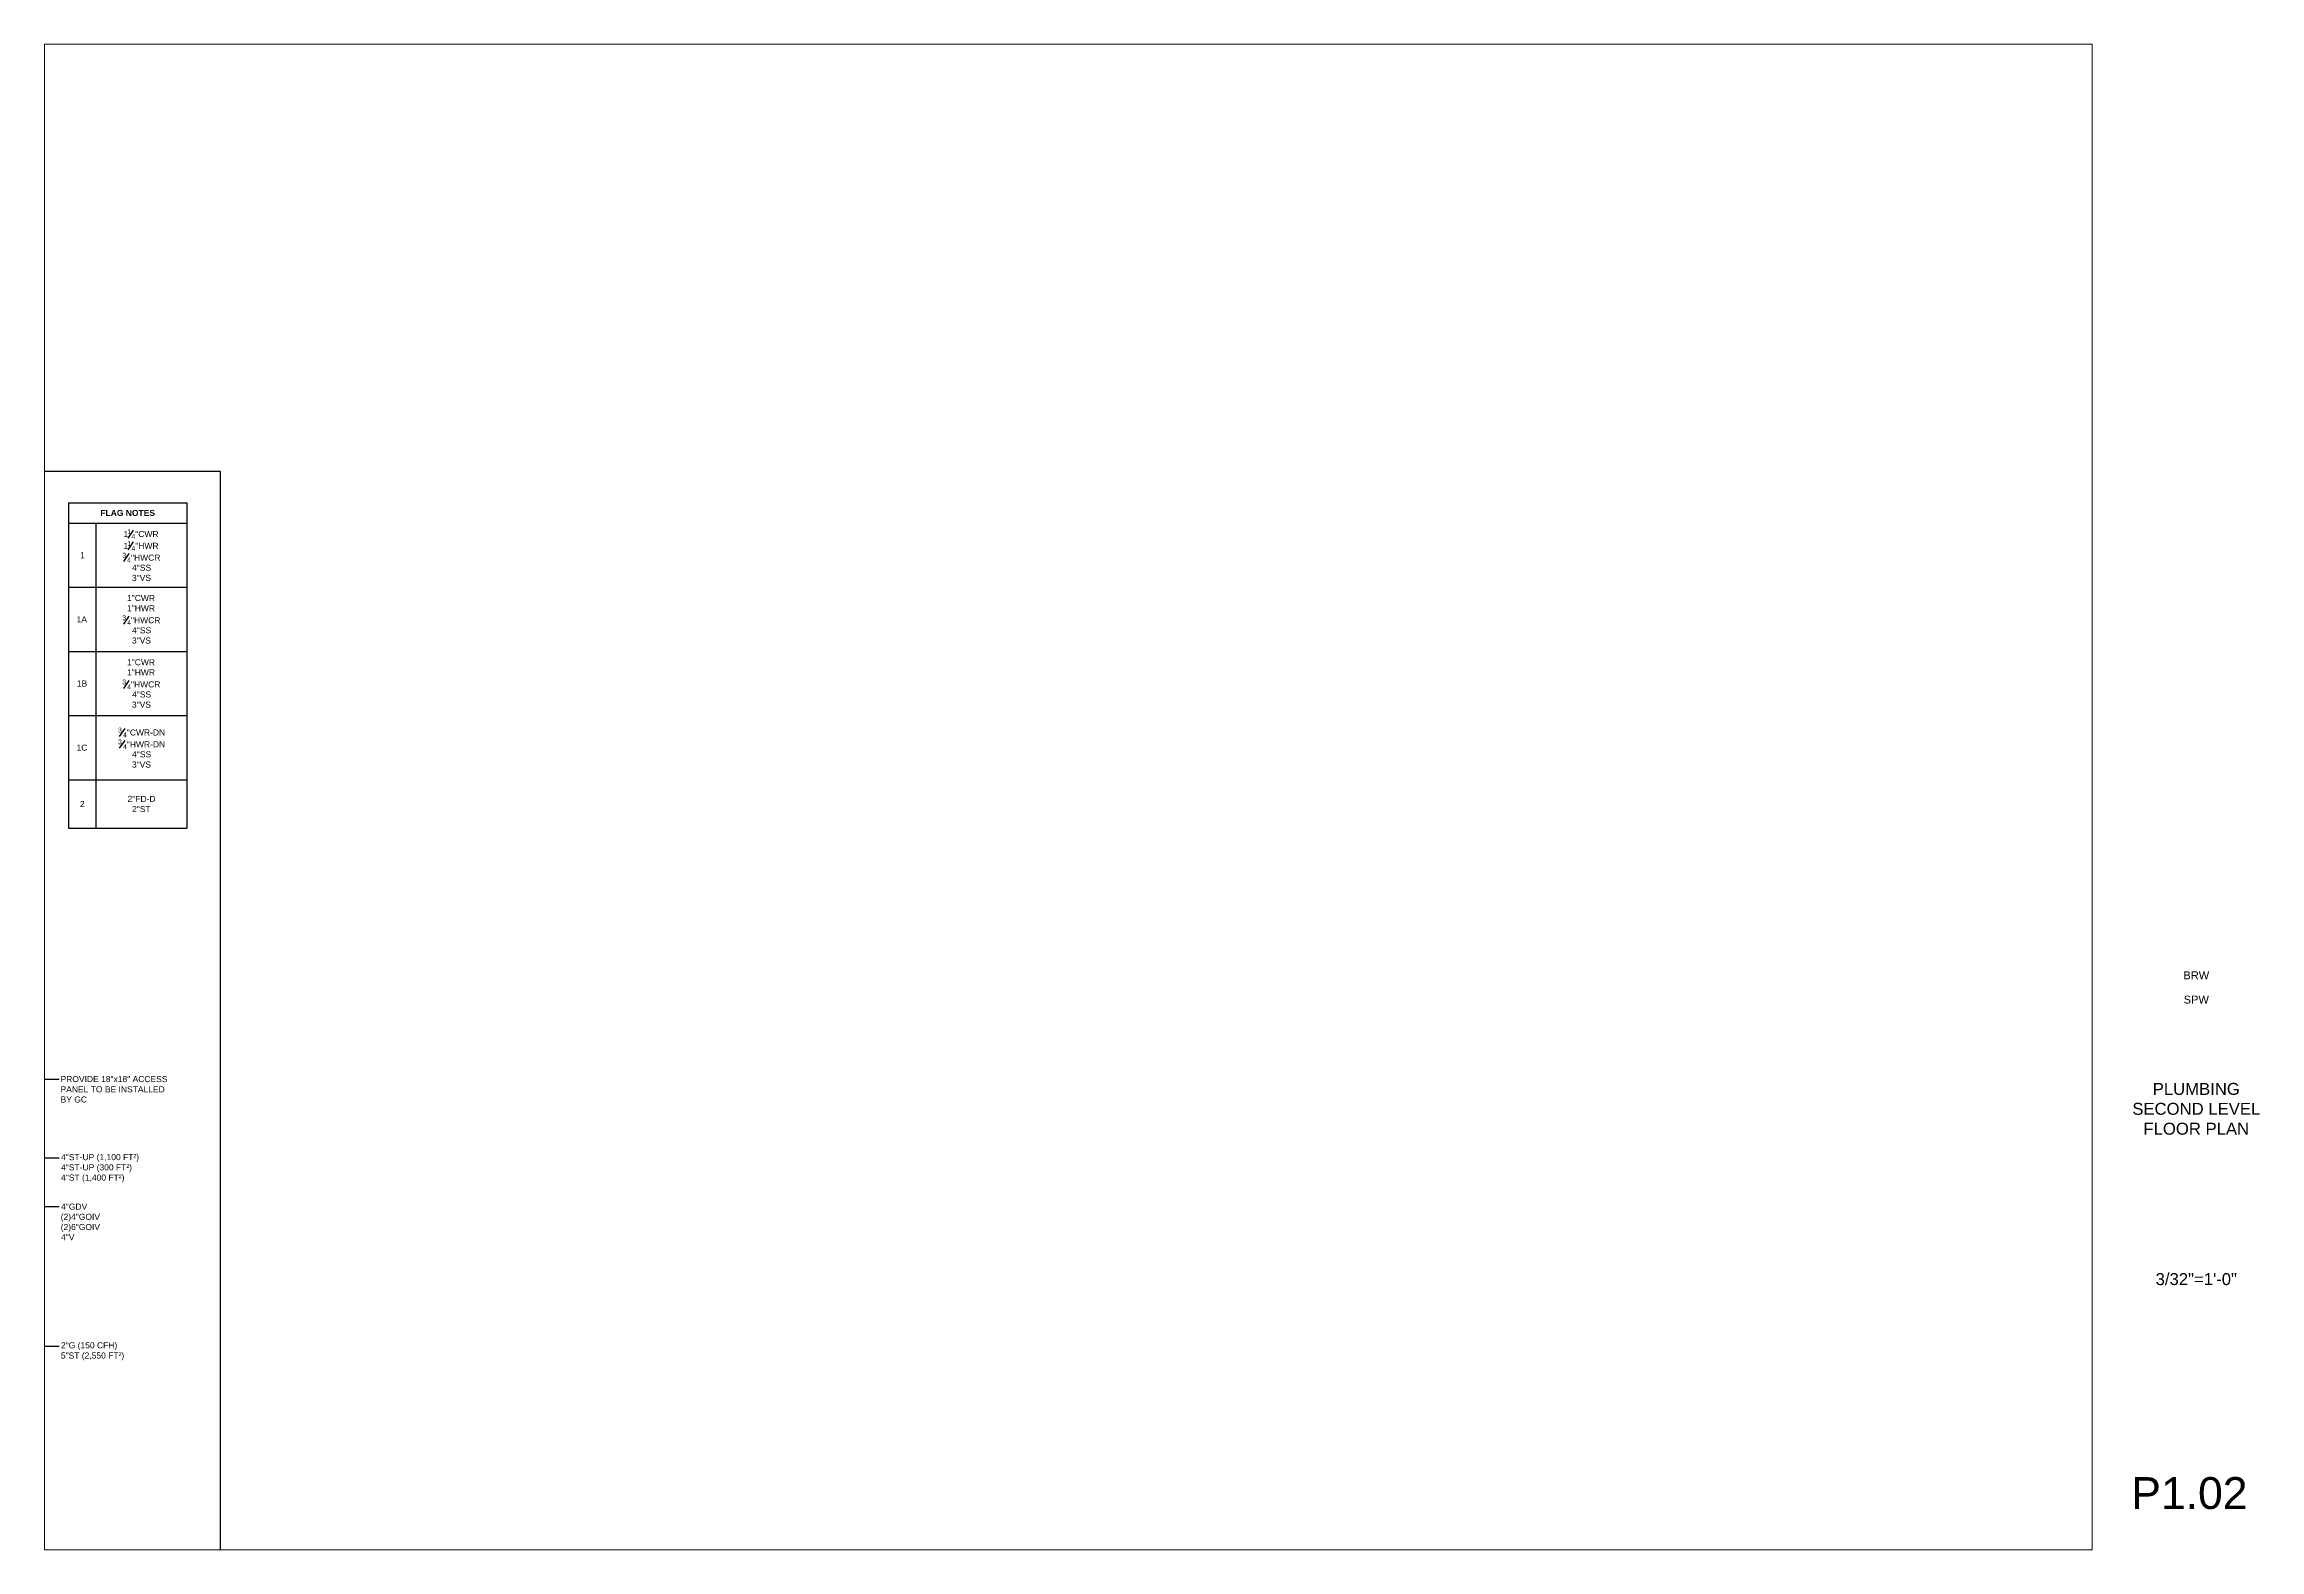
# Paper-space layout '24x36' of a CAD drawing. Extents: x 1 to 35.2, y 0.4 to 23.6.
# The model-space entities are those that its viewports show. They can reach past a viewport. Long polylines and large blocks are cut down to what shows.
import ezdxf
from ezdxf.enums import TextEntityAlignment as Align

# ---------------------------------------------------------------- set-up
doc = ezdxf.new("R2010")
doc.units = 0
doc.header["$LTSCALE"] = 48
doc.header["$MEASUREMENT"] = 0
doc.layers.add('0-BORDER-TXT', color=2, linetype='Continuous')
doc.layers.add('G-ANNO-TEXT', color=70, linetype='Continuous')
doc.layers.add('G-Anno-View', color=161, linetype='Continuous', lineweight=18, plot=False)
doc.styles.add('Arial', font='arial.ttf')
doc.styles.add('Arial Bold', font='arialbd.ttf')
doc.styles.add('Arial_1', font='arial.ttf', dxfattribs={"height": 0.092206})

msp = doc.modelspace()

# ---------------------------------------------------------------- linework, layer by layer
at = {"layer": 'DEFPOINTS'}
for p, q in [((354.6, 2117), (-3693.4, 2117)), ((354.6, -859), (354.6, 2117))]:
    msp.add_line(p, q, dxfattribs=at)
at = {"layer": 'G-ANNO-TEXT'}
for p, q in [((54.6, 2054.7), (288.6, 2054.7)), ((54.6, 2054.7), (54.6, 1411.3)), ((54.6, 2014.7), (288.6, 2014.7)), ((108.6, 2014.7), (108.6, 1411.3)), ((288.6, 2054.7), (288.6, 1411.3)), ((172, 1985.1), (183.1, 2000.8)), ((172, 1961.9), (183.1, 1977.6)), ((163.6, 1938.5), (174.6, 1954.3)), ((54.6, 1887.9), (288.6, 1887.9)), ((163.6, 1814.8), (174.6, 1830.5)), ((54.6, 1761), (288.6, 1761)), ((163.6, 1687.9), (174.6, 1703.7)), ((54.6, 1634.2), (288.6, 1634.2)), ((155.3, 1592.9), (166.4, 1608.7)), ((155.3, 1569.5), (166.4, 1585.2)), ((54.6, 1507.3), (288.6, 1507.3)), ((54.6, 1411.3), (288.6, 1411.3)), ((-328, 915.7), (36, 915.7)), ((-204, 759.7), (36, 759.7)), ((-420, 663.7), (36, 663.7)), ((-160, 387.7), (36, 387.7))]:
    msp.add_line(p, q, dxfattribs=at)

# ---------------------------------------------------------------- texts
for s, height, style, p in [('FLAG NOTES', 12, 'Arial Bold', (117.3, 2028.8)), ('1', 12, 'Arial', (163.1, 1987)), ('1', 12, 'Arial', (163.1, 1963.7)), ('1', 9.6, 'Arial', (170.9, 1993)), ('1', 9.6, 'Arial', (170.9, 1969.7)), ('4', 9.6, 'Arial', (179, 1983.4)), ('"CWR', 12, 'Arial', (186.4, 1987)), ('"HWR', 12, 'Arial', (186.4, 1963.7)), ('1', 12, 'Arial', (77.5, 1945.3)), ('3', 9.6, 'Arial', (160.7, 1946.4)), ('4', 9.6, 'Arial', (170.5, 1936.8)), ('"HWCR', 12, 'Arial', (178, 1940.4)), ('4', 9.6, 'Arial', (179, 1960.1)), ('4"SS', 12, 'Arial', (180.1, 1920.6)), ('3"VS', 12, 'Arial', (179.8, 1900.4)), ('1"CWR', 12, 'Arial', (170.1, 1860.5)), ('1"HWR', 12, 'Arial', (170.1, 1840.4)), ('1A', 12, 'Arial', (70.4, 1818.4)), ('3', 9.6, 'Arial', (160.7, 1822.7)), ('4', 9.6, 'Arial', (170.5, 1813.1)), ('"HWCR', 12, 'Arial', (178, 1816.7)), ('4"SS', 12, 'Arial', (180.1, 1796.8)), ('3"VS', 12, 'Arial', (179.8, 1776.6)), ('1"CWR', 12, 'Arial', (170.1, 1733.7)), ('1"HWR', 12, 'Arial', (170.1, 1713.5)), ('1B', 12, 'Arial', (70.8, 1691.6)), ('3', 9.6, 'Arial', (160.7, 1695.8)), ('4', 9.6, 'Arial', (170.5, 1686.2)), ('"HWCR', 12, 'Arial', (178, 1689.8)), ('4"SS', 12, 'Arial', (180.1, 1670)), ('3"VS', 12, 'Arial', (179.8, 1649.8)), ('1C', 12, 'Arial', (70.3, 1564.8)), ('3', 9.6, 'Arial', (152.4, 1600.8)), ('3', 9.6, 'Arial', (152.4, 1577.4)), ('4', 9.6, 'Arial', (162.3, 1591.2)), ('4', 9.6, 'Arial', (162.3, 1567.8)), ('"CWR-DN', 12, 'Arial', (169.7, 1594.8)), ('"HWR-DN', 12, 'Arial', (169.7, 1571.4)), ('4"SS', 12, 'Arial', (180.1, 1551.6)), ('3"VS', 12, 'Arial', (179.8, 1531.4)), ('2', 12, 'Arial', (77.1, 1453.3)), ('2"FD-D', 12, 'Arial', (171.1, 1463.5)), ('2"ST', 12, 'Arial', (180.1, 1443.4)), ('PROVIDE 18"x18" ACCESS', 12, 'Arial', (38.7, 909.6)), ('PANEL TO BE INSTALLED', 12, 'Arial', (38.7, 889.4)), ('BY GC', 12, 'Arial', (38.8, 869.2)), ('4"ST-UP (1,100 FT²)', 12, 'Arial', (39.8, 755.3)), ('4"ST-UP (300 FT²)', 12, 'Arial', (39.8, 735.1)), ('4"ST (1,400 FT²)', 12, 'Arial', (39.8, 714.9)), ('4"GDV', 12, 'Arial', (39.8, 657.5)), ('(2)4"GOIV', 12, 'Arial', (39, 637.3)), ('(2)6"GOIV', 12, 'Arial', (39, 617.1)), ('4"V', 12, 'Arial', (39.8, 597.1)), ('2"G (150 CFH)', 12, 'Arial', (39.5, 383.3)), ('5"ST (2,550 FT²)', 12, 'Arial', (39.3, 363.1))]:
    msp.add_text(s, height=height, dxfattribs=dict(at, style=style)).set_placement(p)

psp = doc.layouts.new('24x36')

# ---------------------------------------------------------------- texts
at = {"layer": '0-BORDER-TXT', "style": 'Arial_1'}
for s, height, p in [('BRW', 0.1228, (34.231, 9.246)), ('SPW', 0.1228, (34.231, 8.871)), ('3/32"=1\'-0"', 0.1844, (34.231, 4.558)), ('P1.02', 0.4917, (34.125, 1.25))]:
    psp.add_text(s, height=height, dxfattribs=at).set_placement(p, align=Align.MIDDLE)
at = {"layer": '0-BORDER-TXT', "insert": (34.231, 7.183), "char_height": 0.1844, "width": 2.51547, "attachment_point": 5, "style": 'Arial_1'}
psp.add_mtext('PLUMBING\\PSECOND LEVEL \\PFLOOR PLAN', dxfattribs=at)

# ---------------------------------------------------------------- viewports
at = {"layer": 'G-Anno-View'}
psp.add_viewport(center=(16.813, 12), size=(31.625, 23.25), view_center_point=(2030.626, 1473.226), view_height=2975.99997, dxfattribs=at)

doc.saveas('drawing.dxf')
